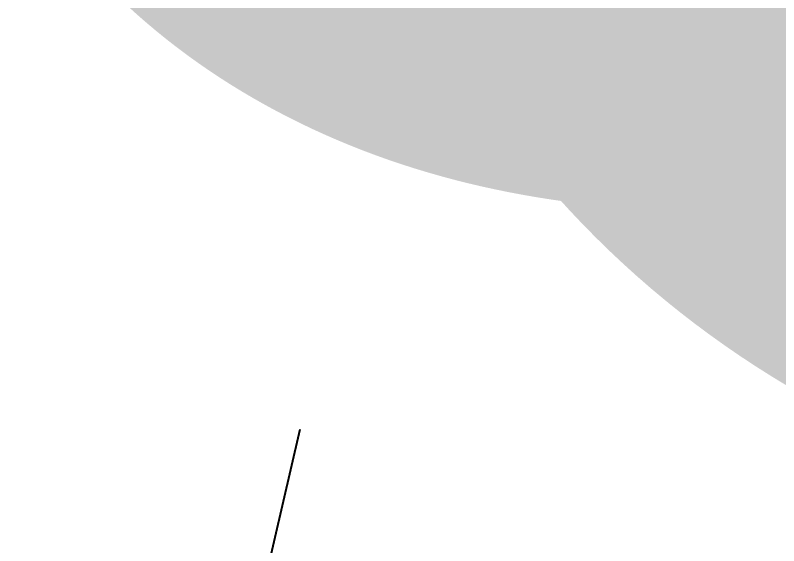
# Model space of a CAD drawing. Header units: feet. Extents: x -17 to 453, y -41 to 31.
# Drawn here: x 53.318 to 55.87, y 6.563 to 8.335 of the extents above; entities that cross this region are included whole.
import ezdxf
from ezdxf.enums import TextEntityAlignment as Align

# ---------------------------------------------------------------- set-up
doc = ezdxf.new("R2018")
doc.units = ezdxf.units.FT
doc.header["$MEASUREMENT"] = 0
doc.layers.add('G-ANNO-TEXT', color=1, linetype='Continuous')
doc.styles.add('NEI-A', font='arial.ttf')
doc.styles.get("Standard").update_dxf_attribs({"font": 'arial.ttf'})

# ---------------------------------------------------------------- blocks, each defined once
blk = doc.blocks.new('DETAIL_TITLE')
at = {"style": 'NEI-A', "flags": 8}
blk.add_attdef('#', text='', height=0.2, dxfattribs=at).set_placement((0.5922, -0.5109), align=Align.MIDDLE_CENTER)
at = {"lineweight": 30, "style": '', "flags": 104}
blk.add_attdef('DETAIL_TITLE', text='', height=0.2, dxfattribs=at).set_placement((0.9099, -0.5251), align=Align.BOTTOM_LEFT)
at = {"style": 'NEI-A'}
for tag, p in [('SCALE:', (0.9386, -0.7379)), ('1"_=_', (1.5474, -0.7379))]:
    blk.add_attdef(tag, text='', height=0.1, dxfattribs=at).set_placement(p, align=Align.BOTTOM_LEFT)

msp = doc.modelspace()

# ---------------------------------------------------------------- linework, layer by layer
at = {"color": 7}
msp.add_lwpolyline([(54.26925, 6.95044), (54.09588, 6.19991), (53.87336, 6.09354), (54.22865, 6.0479), (54.02198, 5.91331), (53.89874, 5.24679)], dxfattribs=at)

# ---------------------------------------------------------------- block references
at = {"layer": 'G-ANNO-TEXT'}
ref = msp.add_blockref('DETAIL_TITLE', (9.90128, 15.51621), dxfattribs=at)
lines = msp.add_mtext('{\\LSTEEL SUPPORT POST GROUNDING (BELOW GRADE)}', dxfattribs={"layer": '0', "insert": (10.81118, 15.29107), "char_height": 7.5055471, "attachment_point": 1})
ref.add_attrib('DETAIL_TITLE', '', (10.81118, 15.29107)).embed_mtext(lines)
ref = msp.add_blockref('DETAIL_TITLE', (0.15596, 15.44212), dxfattribs=at)
lines = msp.add_mtext('{\\LMECHANICAL COMPRESSION SPLIT BOLT "TEE" CONNECTION}', dxfattribs={"layer": '0', "insert": (1.06586, 15.21699), "char_height": 8.503693, "attachment_point": 1})
ref.add_attrib('DETAIL_TITLE', '', (1.06586, 15.21699)).embed_mtext(lines)

doc.saveas('drawing.dxf')
